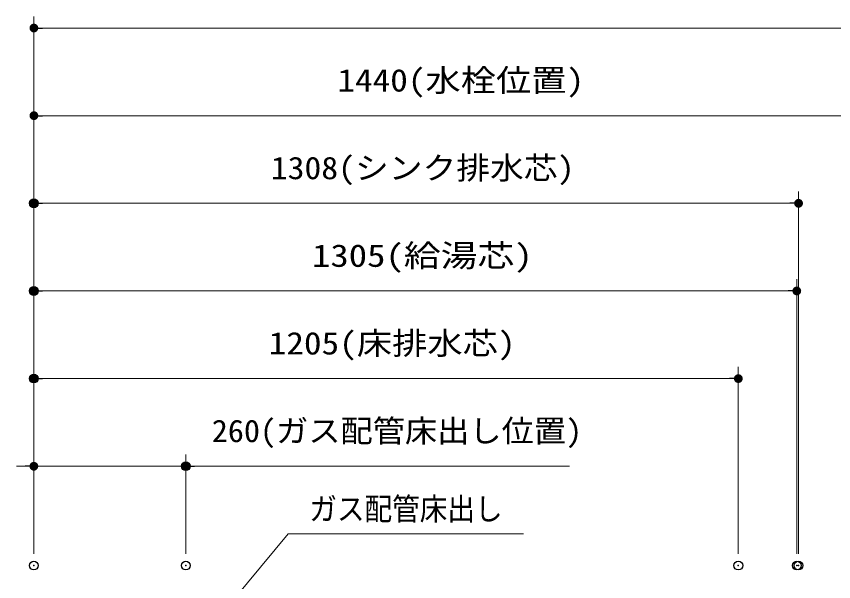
# Model space of a CAD drawing. Units: millimetres, scale not verified. Extents: x -9797 to 9797, y -4555 to 4555.
# Drawn here: x -7189 to -5791, y 1662 to 2630 of the extents above; entities that cross this region are included whole.
import ezdxf
from ezdxf.enums import TextEntityAlignment as Align

# ---------------------------------------------------------------- set-up
doc = ezdxf.new("R2010")
doc.units = ezdxf.units.MM
doc.header["$LTSCALE"] = 30
doc.header["$PDMODE"] = 32
doc.header["$PDSIZE"] = 15
for name, color, linetype, lineweight in [('0-0_0', 7, 'Continuous', 25), ('0-3_寸法ﾚｲﾔｰ', 30, 'Continuous', 13), ('0-4_DEFPOINTS', 7, 'Continuous', 25)]:
    doc.layers.add(name, color=color, linetype=linetype, lineweight=lineweight)
doc.styles.add('ＭＳ ゴシック', font='')
doc.styles.get('ＭＳ ゴシック').set_extended_font_data('MS Gothic')

# ---------------------------------------------------------------- blocks, each defined once
blk = doc.blocks.new('_DOT')
at = {"layer": '0-0_0', "color": 30}
blk.add_line((-15, 0), (-30, 0), dxfattribs=at)
for points in [[(0, 0), (-15, 0), (-14.88, 1.88)], [(0, 0), (-14.88, -1.88), (-15, 0)], [(0, 0), (-14.88, 1.88), (-14.53, 3.73)], [(0, 0), (-14.53, -3.73), (-14.88, -1.88)], [(0, 0), (-14.53, 3.73), (-13.95, 5.52)], [(0, 0), (-13.95, -5.52), (-14.53, -3.73)], [(0, 0), (-13.95, 5.52), (-13.14, 7.23)], [(0, 0), (-13.14, -7.23), (-13.95, -5.52)], [(0, 0), (-13.14, 7.23), (-12.14, 8.82)], [(0, 0), (-12.14, -8.82), (-13.14, -7.23)], [(0, 0), (-12.14, 8.82), (-10.93, 10.27)], [(0, 0), (-10.93, -10.27), (-12.14, -8.82)], [(0, 0), (-10.93, 10.27), (-9.56, 11.56)], [(0, 0), (-9.56, -11.56), (-10.93, -10.27)], [(0, 0), (-9.56, 11.56), (-8.04, 12.66)], [(0, 0), (-8.04, -12.66), (-9.56, -11.56)], [(0, 0), (-8.04, 12.66), (-6.39, 13.57)], [(0, 0), (-6.39, -13.57), (-8.04, -12.66)], [(0, 0), (-6.39, 13.57), (-4.64, 14.27)], [(0, 0), (-4.64, -14.27), (-6.39, -13.57)], [(0, 0), (-4.64, 14.27), (-2.81, 14.73)], [(0, 0), (-2.81, -14.73), (-4.64, -14.27)], [(0, 0), (-2.81, 14.73), (-0.94, 14.97)], [(0, 0), (-0.94, -14.97), (-2.81, -14.73)], [(0, 0), (-0.94, 14.97), (0.94, 14.97)], [(0, 0), (0.94, -14.97), (-0.94, -14.97)], [(0, 0), (0.94, 14.97), (2.81, 14.73)], [(0, 0), (2.81, 14.73), (4.64, 14.27)], [(0, 0), (4.64, 14.27), (6.39, 13.57)], [(0, 0), (6.39, 13.57), (8.04, 12.66)], [(0, 0), (8.04, 12.66), (9.56, 11.56)], [(0, 0), (9.56, 11.56), (10.93, 10.27)], [(0, 0), (10.93, 10.27), (12.14, 8.82)], [(0, 0), (12.14, 8.82), (13.14, 7.23)], [(0, 0), (13.14, 7.23), (13.95, 5.52)], [(0, 0), (13.95, 5.52), (14.53, 3.73)], [(0, 0), (14.53, 3.73), (14.88, 1.88)], [(0, 0), (14.88, 1.88), (15, 0)], [(0, 0), (2.81, -14.73), (0.94, -14.97)], [(0, 0), (4.64, -14.27), (2.81, -14.73)], [(0, 0), (6.39, -13.57), (4.64, -14.27)], [(0, 0), (8.04, -12.66), (6.39, -13.57)], [(0, 0), (9.56, -11.56), (8.04, -12.66)], [(0, 0), (10.93, -10.27), (9.56, -11.56)], [(0, 0), (12.14, -8.82), (10.93, -10.27)], [(0, 0), (13.14, -7.23), (12.14, -8.82)], [(0, 0), (13.95, -5.52), (13.14, -7.23)], [(0, 0), (14.53, -3.73), (13.95, -5.52)], [(0, 0), (14.88, -1.88), (14.53, -3.73)], [(0, 0), (15, 0), (14.88, -1.88)]]:
    blk.add_solid(points, dxfattribs=at)

msp = doc.modelspace()

# ---------------------------------------------------------------- linework, layer by layer
at = {"layer": '0-3_寸法ﾚｲﾔｰ'}
for p, q in [((-7159.02, 1710), (-7159.02, 2630)), ((-7144.02, 2610), (-5599.02, 2610)), ((-7159.02, 1710), (-7159.02, 2480)), ((-7144.02, 2460), (-5734.02, 2460)), ((-7159.02, 1710), (-7159.02, 2330)), ((-5851.02, 1710), (-5851.02, 2330)), ((-5866.02, 2310), (-7144.02, 2310)), ((-7159.02, 1710), (-7159.02, 2180)), ((-5854.02, 1710), (-5854.02, 2180)), ((-5869.02, 2160), (-7144.02, 2160)), ((-7159.02, 1710), (-7159.02, 2030)), ((-5954.02, 1710), (-5954.02, 2030)), ((-5969.02, 2010), (-7144.02, 2010)), ((-7159.02, 1710), (-7159.02, 1880)), ((-6899.02, 1710), (-6899.02, 1880)), ((-7174.02, 1860), (-7189.02, 1860)), ((-7159.02, 1860), (-6899.02, 1860)), ((-6899.02, 1860), (-6242.73, 1860)), ((-6884.02, 1860), (-6869.02, 1860))]:
    msp.add_line(p, q, dxfattribs=at)
msp.add_lwpolyline([(-6321.38, 1744.09), (-6724.11, 1744.09), (-6885.38, 1549.63)], dxfattribs=at)
at = {"layer": '0-4_DEFPOINTS'}
for p in [(-7159.02, 2310), (-7159.02, 2160), (-7159.02, 2010), (-6899.02, 1860), (-7159.02, 1690), (-6899.02, 1690), (-5954.02, 1690), (-5854.02, 1690), (-5851.02, 1690)]:
    msp.add_point(p, dxfattribs=at)

# ---------------------------------------------------------------- block references
at = {"layer": '0-3_寸法ﾚｲﾔｰ', "xscale": 0.5, "yscale": 0.5, "rotation": 180}
for p in [(-7159.02, 2610), (-7159.02, 2460), (-7159.02, 2310), (-7159.02, 2160), (-7159.02, 2010), (-6899.02, 1860)]:
    msp.add_blockref('_DOT', p, dxfattribs=at)
at = {"layer": '0-3_寸法ﾚｲﾔｰ', "xscale": 0.5, "yscale": 0.5}
for p in [(-5851.02, 2310), (-5854.02, 2160), (-5954.02, 2010), (-7159.02, 1860)]:
    msp.add_blockref('_DOT', p, dxfattribs=at)

# ---------------------------------------------------------------- texts
at = {"layer": '0-3_寸法ﾚｲﾔｰ', "style": 'ＭＳ ゴシック'}
for s, height, width, p in [('1440(水栓位置)', 38.48, 1.15, (-6639.78, 2489.74)), ('1308(シンク排水芯)', 38.49, 1.1, (-6753.78, 2339.74)), ('1305(給湯芯)', 38.48, 1.2, (-6683.28, 2189.74)), ('1205(床排水芯)', 38.48, 1.15, (-6757.28, 2039.74)), ('260(ガス配管床出し位置)', 38.48, 1.05, (-6854.73, 1889.74))]:
    msp.add_text(s, height=height, dxfattribs=dict(at, width=width)).set_placement(p, align=Align.BOTTOM_LEFT)
at = {"layer": '0-3_寸法ﾚｲﾔｰ', "color": 7, "style": 'ＭＳ ゴシック', "width": 0.9}
msp.add_text('ガス配管床出し', height=38.48, dxfattribs=at).set_placement((-6687.92, 1756.24), align=Align.BOTTOM_LEFT)

doc.saveas('drawing.dxf')
